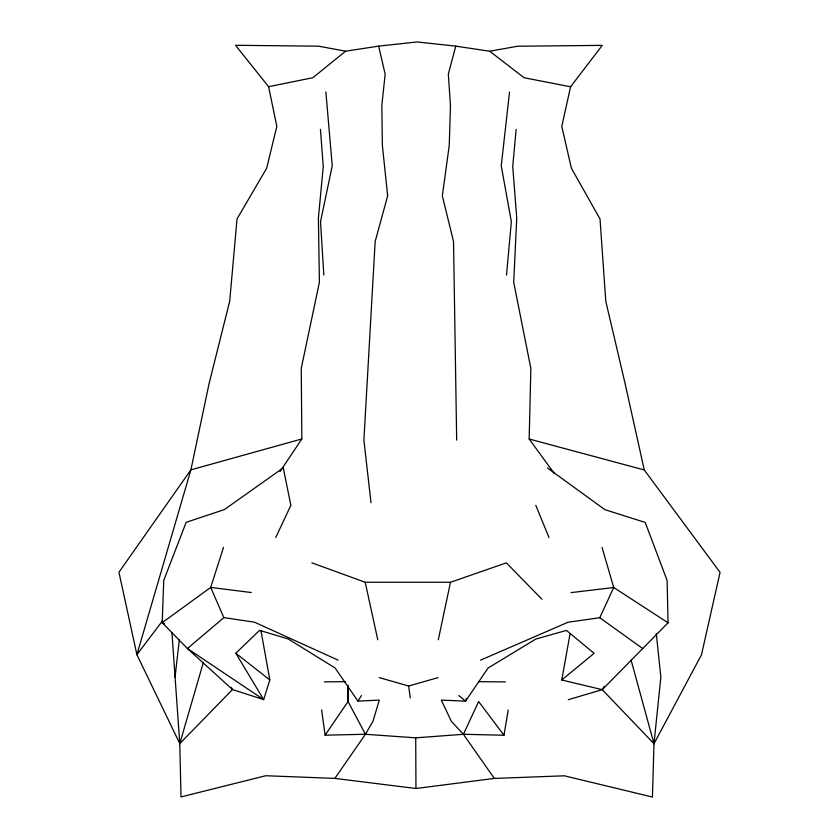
<?xml version="1.0" encoding="UTF-8"?>
<svg xmlns="http://www.w3.org/2000/svg" width="839" height="839" viewBox="0 0 839 839"><rect width="100%" height="100%" fill="white"/><g stroke="black" fill="none" stroke-linecap="round" stroke-linejoin="round"><path stroke-width="1.26" d="M348.101 685.358L348.049 701.519L365.426 734.272L415.724 737.838L463.411 734.293L503.977 735.237L508.214 709.962M554.411 473.647L529.168 439.017L530.856 368.384L513.709 282.282L516.74 218.077L512.734 166.5L516.132 129.426M656.276 633.393L660.859 677.146L653.99 743.721L652.427 797.05L564.343 775.802L494.339 778.435L415.955 788.503L334.866 778.393L265.743 775.729L181.014 796.935L179.777 743.616L171.932 632.658M506.515 275.129L511.35 221.685L501.25 165.797L509.525 92.017M175.068 677.031L179.336 639.717M261.002 630.918L269.822 679.936L263.656 699.6L232.487 689.574L179.777 743.616L136.893 654.672L190.893 469.85L209.131 383.371L229.708 301.138L237.028 218.927L266.697 168.178L276.828 126.343L268.595 86.711L235.518 45.285L318.516 46.176L345.626 51.189L378.62 46.135L417.14 41.95L455.755 46.145L489.682 51.221L517.694 46.229L602.255 45.369L570.593 86.784L561.763 126.406L571.411 168.24L600.032 219L605.779 301.232L625.076 383.475L644.258 469.955L720.061 572.376L701.477 654.808L653.99 743.721L602.255 689.668L561.763 680.01L570.101 633.571M438.304 639.779L450.48 582.276L506.378 562.864L541.889 599.235M455.755 46.145L448.33 74.178L450.459 105.378L449.253 145.336L442.342 195.875L453.532 241.59L456.678 440.129M179.777 743.616L203.395 662.338M223.531 547.311L210.694 587.415L162.2 622.674L187.433 648.537L232.487 689.574L231.239 687.351M466.369 698.698L465.551 701.142L441.314 700.104L451.309 721.278L463.411 734.293L494.339 778.435M480.569 660.146L568.034 622.244L599.77 617.714L613.718 587.51L602.056 547.395M463.411 734.293L478.629 701.551L503.977 735.237M275.769 537.516L290.871 505.288L283.246 467.868L224.412 509.567L186.164 522.33L163.752 580.389L162.2 622.674L164.486 623.849M568.318 699.674L602.255 689.668L604.185 686.323M334.866 778.393L365.426 734.272L372.967 721.267L379.301 700.093L357.959 701.121L335.076 667.98L288.197 638.972L259.566 630.341L235.822 653.245L263.656 699.6L187.433 648.537L223.856 617.619L254.437 622.171L338.033 660.115M357.959 701.121L361.483 695.521M280.027 471.56L301.83 438.965L301.264 368.331L319.407 282.24L318.401 218.025L323.256 166.458L320.446 129.384M365.426 734.272L325.081 735.195L348.049 701.519L347.818 686.134M162.577 620.745L136.893 654.672L118.939 572.229L190.893 469.85L301.83 438.965M602.255 689.668L668.054 622.79L667.131 580.504L645.222 522.435L604.888 509.661L547.395 467.931M561.763 680.01L594.106 653.329L566.461 630.414L535.869 639.035L488.078 668.012L465.551 701.142L458.786 695.541M345.626 51.189L312.853 77.712L268.595 86.711M379.28 677.608L408.635 686.019L438.063 677.618M571.107 592.607L613.718 587.51L668.054 622.79M324.357 681.866L345.616 681.656M450.48 582.276L365.206 582.256L311.856 562.822M478.975 681.667L505.33 681.908M251.312 592.533L210.694 587.415L223.856 617.619M570.593 86.784L524.134 77.754L489.682 51.221M529.168 439.017L644.258 469.955M599.77 617.714L642.81 648.641M235.822 653.245L269.822 679.936M535.827 505.351L549 537.579M631.054 659.936L653.99 743.721M378.62 46.135L385.164 74.157L381.829 105.357L382.364 145.315L387.67 195.865L375.159 241.569L363.895 440.108L371.016 502.75M365.206 582.256L377.77 639.769M408.635 686.019L410.25 697.828M321.631 709.92L325.081 735.195M325.868 91.975L332.254 165.765L320.529 221.643L323.823 275.087M415.724 737.838L415.955 788.503"/></g></svg>
